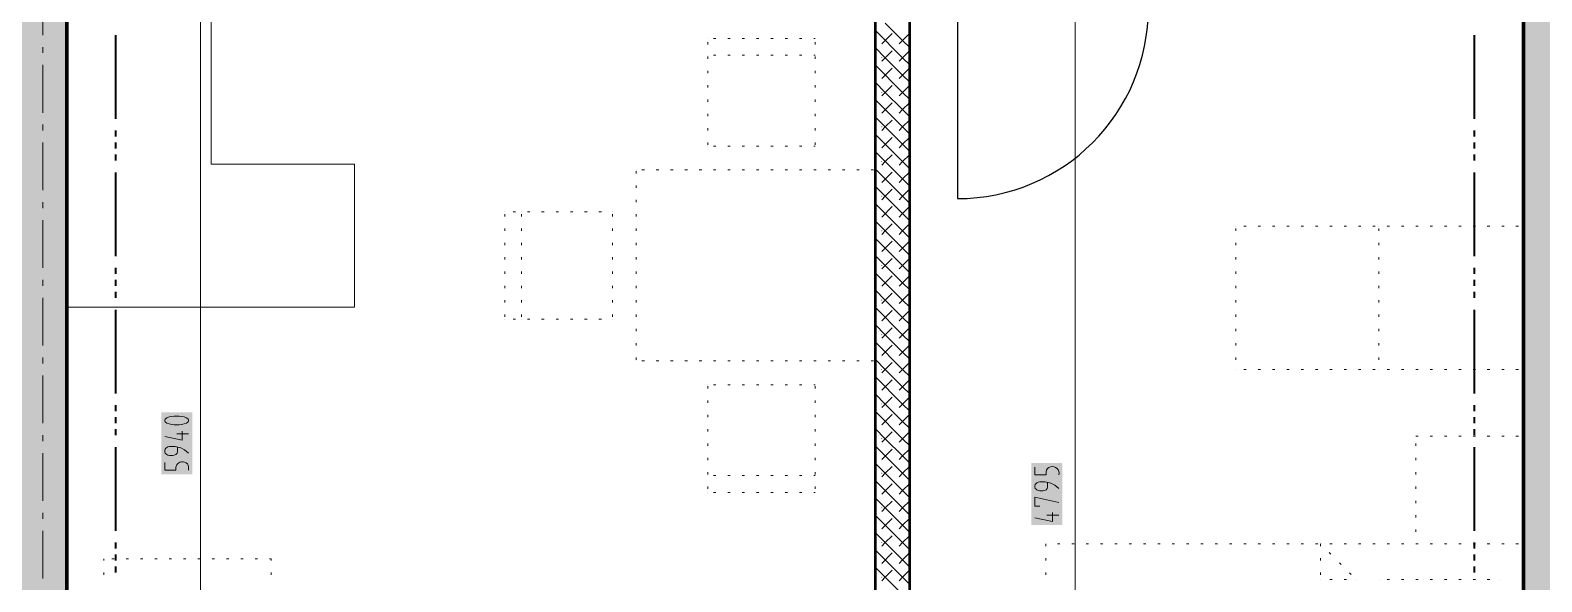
# Model space of a CAD drawing. Header units: millimetres. Extents: x 0 to 594, y 0 to 420.
# Drawn here: x 349.9 to 407.9, y 167.3 to 188.5 of the extents above; entities that cross this region are included whole.
import ezdxf

# ---------------------------------------------------------------- set-up
doc = ezdxf.new("R2010")
doc.units = ezdxf.units.MM
doc.header["$LTSCALE"] = 8
for name, color, linetype in [('PDF_Dvere', 7, 'Continuous'), ('PDF_Koty delkove', 7, 'Continuous'), ('PDF_Kuchyne', 7, 'Continuous'), ('PDF_Nabytek', 7, 'Continuous'), ('PDF_Osy hlavni', 7, 'Continuous'), ('PDF_Pozarni useky', 7, 'Continuous'), ('PDF_Pricky zdene', 7, 'Continuous'), ('PDF_Steny obvodove nosne', 7, 'Continuous')]:
    doc.layers.add(name, color=color, linetype=linetype)

msp = doc.modelspace()

# ---------------------------------------------------------------- linework, layer by layer
at = {"layer": 'PDF_Dvere', "lineweight": 25}
msp.add_lwpolyline([(385.509, 189.328), (385.509, 182.001, 0.414213), (392.836, 189.328), (392.825, 189.328)], format="xyb", dxfattribs=at)
at = {"layer": 'PDF_Koty delkove', "lineweight": 18}
for points in [[(356.48, 157.401), (356.48, 199.815), (356.48, 201.143), (356.48, 202.517), (356.48, 211.218), (356.48, 212.637), (356.48, 220.239), (356.48, 222.575)], [(390.026, 145.412), (390.026, 175.631), (390.026, 186.822), (390.026, 189.328), (390.026, 190.656), (390.026, 217.812), (390.026, 220.285), (390.026, 222.575)], [(355.778, 173.079), (355.778, 172.736), (355.106, 172.883)], [(356.022, 172.981), (355.564, 172.981)], [(356.022, 172.247), (355.869, 172.37), (355.716, 172.443), (355.503, 172.491), (355.288, 172.491), (355.228, 172.479), (355.182, 172.455), (355.152, 172.431), (355.121, 172.394), (355.106, 172.345), (355.106, 172.296), (355.121, 172.247), (355.152, 172.21), (355.182, 172.186), (355.228, 172.161), (355.288, 172.149), (355.411, 172.149), (355.472, 172.161), (355.533, 172.186), (355.579, 172.247), (355.594, 172.296), (355.594, 172.467)], [(355.106, 171.88), (355.106, 171.587), (355.533, 171.587), (355.533, 171.709), (355.564, 171.794), (355.61, 171.843), (355.686, 171.892), (355.746, 171.904), (355.808, 171.904), (355.869, 171.892), (355.93, 171.868), (355.975, 171.831), (356.007, 171.783), (356.022, 171.709), (356.022, 171.587)], [(389.394, 170.893), (389.241, 171.016), (389.088, 171.089), (388.875, 171.137), (388.661, 171.137), (388.6, 171.125), (388.555, 171.101), (388.524, 171.076), (388.493, 171.04), (388.479, 170.991), (388.479, 170.942), (388.493, 170.893), (388.524, 170.856), (388.555, 170.832), (388.6, 170.807), (388.661, 170.795), (388.783, 170.795), (388.844, 170.807), (388.905, 170.832), (388.951, 170.893), (388.967, 170.942), (388.967, 171.113)], [(388.661, 170.208), (388.479, 170.208), (388.479, 170.55), (389.394, 170.355)], [(389.15, 169.963), (389.15, 169.62), (388.479, 169.768)], [(389.394, 169.866), (388.936, 169.866)]]:
    msp.add_lwpolyline(points, dxfattribs=at)
msp.add_lwpolyline([(355.655, 173.666), (355.472, 173.666), (355.381, 173.653), (355.274, 173.629), (355.182, 173.592), (355.121, 173.544), (355.106, 173.519), (355.106, 173.47), (355.121, 173.445), (355.182, 173.397), (355.274, 173.36), (355.381, 173.335), (355.472, 173.323), (355.655, 173.323), (355.746, 173.335), (355.854, 173.36), (355.945, 173.397), (356.007, 173.445), (356.022, 173.47), (356.022, 173.519), (356.007, 173.544), (355.945, 173.592), (355.854, 173.629), (355.746, 173.653)], close=True, dxfattribs=at)
msp.add_lwpolyline([(388.479, 171.7), (388.479, 171.407), (388.905, 171.407), (388.905, 171.529, -1.034077), (389.394, 171.407)], format="xyb", dxfattribs=at)
at = {"layer": 'PDF_Koty delkove', "color": 7, "lineweight": 18, "true_color": 0xffffff, "transparency": 33554559}
for points in [[(356.159, 171.424), (356.159, 173.803), (354.969, 171.424), (354.969, 173.803)], [(389.532, 169.483), (389.532, 171.862), (388.341, 169.483), (388.341, 171.862)]]:
    msp.add_solid(points, dxfattribs=at)
at = {"layer": 'PDF_Kuchyne', "lineweight": 13}
msp.add_lwpolyline([(351.392, 177.834), (362.383, 177.834), (362.383, 183.329), (356.888, 183.329), (356.888, 194.32), (367.832, 194.32), (367.832, 199.815), (351.392, 199.815), (351.392, 194.32)], dxfattribs=at)
at = {"layer": 'PDF_Nabytek', "lineweight": 13}
for points in [[(375.934, 188.14), (375.934, 188.14)], [(375.934, 188.14), (375.934, 188.14)], [(375.934, 187.907), (375.934, 187.998)], [(376.247, 188.14), (376.156, 188.14)], [(376.797, 188.14), (376.705, 188.14)], [(377.346, 188.14), (377.255, 188.14)], [(377.896, 188.14), (377.804, 188.14)], [(378.445, 188.14), (378.354, 188.14)], [(378.995, 188.14), (378.903, 188.14)], [(379.545, 188.14), (379.453, 188.14)], [(380.055, 188.14), (380.002, 188.14)], [(380.055, 188.14), (380.055, 188.14)], [(380.055, 188.14), (380.055, 188.14)], [(380.055, 187.907), (380.055, 187.998)], [(375.934, 187.499), (375.934, 187.499)], [(375.934, 187.357), (375.934, 187.449)], [(376.247, 187.499), (376.156, 187.499)], [(376.797, 187.499), (376.705, 187.499)], [(377.346, 187.499), (377.255, 187.499)], [(377.896, 187.499), (377.804, 187.499)], [(378.445, 187.499), (378.354, 187.499)], [(378.995, 187.499), (378.903, 187.499)], [(379.545, 187.499), (379.453, 187.499)], [(380.055, 187.499), (380.002, 187.499)], [(380.055, 187.499), (380.055, 187.499)], [(380.055, 187.357), (380.055, 187.449)], [(375.934, 186.807), (375.934, 186.899)], [(380.055, 186.807), (380.055, 186.899)], [(375.934, 186.258), (375.934, 186.35)], [(380.055, 186.258), (380.055, 186.35)], [(375.934, 185.708), (375.934, 185.8)], [(380.055, 185.708), (380.055, 185.8)], [(375.934, 185.159), (375.934, 185.25)], [(380.055, 185.159), (380.055, 185.25)], [(375.934, 184.609), (375.934, 184.701)], [(380.055, 184.609), (380.055, 184.701)], [(375.934, 184.06), (375.934, 184.151)], [(375.934, 184.019), (375.934, 184.019)], [(375.934, 184.019), (375.934, 184.019)], [(376.247, 184.019), (376.156, 184.019)], [(376.797, 184.019), (376.705, 184.019)], [(377.346, 184.019), (377.255, 184.019)], [(377.896, 184.019), (377.804, 184.019)], [(378.445, 184.019), (378.354, 184.019)], [(378.995, 184.019), (378.903, 184.019)], [(379.545, 184.019), (379.453, 184.019)], [(380.055, 184.019), (380.002, 184.019)], [(380.055, 184.06), (380.055, 184.151)], [(380.055, 184.019), (380.055, 184.019)], [(380.055, 184.019), (380.055, 184.019)], [(373.19, 183.103), (373.19, 183.103)], [(373.19, 183.103), (373.19, 183.103)], [(373.19, 182.961), (373.19, 183.052)], [(373.5, 183.103), (373.408, 183.103)], [(374.049, 183.103), (373.958, 183.103)], [(374.599, 183.103), (374.507, 183.103)], [(375.148, 183.103), (375.057, 183.103)], [(375.698, 183.103), (375.606, 183.103)], [(376.247, 183.103), (376.156, 183.103)], [(376.797, 183.103), (376.705, 183.103)], [(377.346, 183.103), (377.255, 183.103)], [(377.896, 183.103), (377.804, 183.103)], [(378.445, 183.103), (378.354, 183.103)], [(378.995, 183.103), (378.903, 183.103)], [(379.545, 183.103), (379.453, 183.103)], [(380.094, 183.103), (380.002, 183.103)], [(380.644, 183.103), (380.552, 183.103)], [(381.193, 183.103), (381.102, 183.103)], [(381.743, 183.103), (381.651, 183.103)], [(382.292, 183.103), (382.201, 183.103)], [(382.349, 183.103), (382.349, 183.103)], [(382.349, 183.103), (382.349, 183.103)], [(382.349, 182.961), (382.349, 183.052)], [(373.19, 182.411), (373.19, 182.503)], [(382.349, 182.411), (382.349, 182.503)], [(368.153, 181.5), (368.153, 181.5)], [(368.153, 181.5), (368.153, 181.5)], [(368.554, 181.5), (368.462, 181.5)], [(368.794, 181.5), (368.794, 181.5)], [(369.104, 181.5), (369.012, 181.5)], [(369.653, 181.5), (369.561, 181.5)], [(370.203, 181.5), (370.111, 181.5)], [(370.752, 181.5), (370.661, 181.5)], [(371.302, 181.5), (371.21, 181.5)], [(371.851, 181.5), (371.76, 181.5)], [(372.274, 181.5), (372.274, 181.5)], [(372.274, 181.5), (372.274, 181.5)], [(373.19, 181.862), (373.19, 181.953)], [(382.349, 181.862), (382.349, 181.953)], [(368.153, 181.312), (368.153, 181.404)], [(368.794, 181.312), (368.794, 181.404)], [(372.274, 181.312), (372.274, 181.404)], [(373.19, 181.312), (373.19, 181.404)], [(382.349, 181.312), (382.349, 181.404)], [(396.179, 180.948), (396.179, 180.948)], [(396.179, 180.948), (396.179, 180.948)], [(396.179, 180.948), (396.179, 180.948)], [(396.58, 180.948), (396.488, 180.948)], [(397.129, 180.948), (397.038, 180.948)], [(397.679, 180.948), (397.587, 180.948)], [(398.228, 180.948), (398.137, 180.948)], [(398.778, 180.948), (398.686, 180.948)], [(399.328, 180.948), (399.236, 180.948)], [(399.877, 180.948), (399.785, 180.948)], [(400.427, 180.948), (400.335, 180.948)], [(400.976, 180.948), (400.884, 180.948)], [(401.526, 180.948), (401.434, 180.948)], [(401.674, 180.948), (401.674, 180.948)], [(402.075, 180.948), (401.984, 180.948)], [(402.625, 180.948), (402.533, 180.948)], [(403.174, 180.948), (403.083, 180.948)], [(403.724, 180.948), (403.632, 180.948)], [(404.273, 180.948), (404.182, 180.948)], [(404.823, 180.948), (404.731, 180.948)], [(405.372, 180.948), (405.281, 180.948)], [(405.922, 180.948), (405.83, 180.948)], [(406.471, 180.948), (406.38, 180.948)], [(407.021, 180.948), (406.929, 180.948)], [(407.169, 180.948), (407.169, 180.948)], [(368.153, 180.763), (368.153, 180.854)], [(368.153, 180.213), (368.153, 180.305)], [(368.794, 180.763), (368.794, 180.854)], [(368.794, 180.213), (368.794, 180.305)], [(372.274, 180.763), (372.274, 180.854)], [(372.274, 180.213), (372.274, 180.305)], [(373.19, 180.763), (373.19, 180.854)], [(373.19, 180.213), (373.19, 180.305)], [(382.349, 180.763), (382.349, 180.854)], [(382.349, 180.213), (382.349, 180.305)], [(401.674, 180.763), (401.674, 180.854)], [(401.674, 180.213), (401.674, 180.305)], [(368.153, 179.664), (368.153, 179.755)], [(368.794, 179.664), (368.794, 179.755)], [(372.274, 179.664), (372.274, 179.755)], [(373.19, 179.664), (373.19, 179.755)], [(382.349, 179.664), (382.349, 179.755)], [(401.674, 179.664), (401.674, 179.755)], [(368.153, 179.114), (368.153, 179.206)], [(368.794, 179.114), (368.794, 179.206)], [(372.274, 179.114), (372.274, 179.206)], [(373.19, 179.114), (373.19, 179.206)], [(382.349, 179.114), (382.349, 179.206)], [(401.674, 179.114), (401.674, 179.206)], [(368.153, 178.565), (368.153, 178.656)], [(368.794, 178.565), (368.794, 178.656)], [(372.274, 178.565), (372.274, 178.656)], [(373.19, 178.565), (373.19, 178.656)], [(382.349, 178.565), (382.349, 178.656)], [(401.674, 178.565), (401.674, 178.656)], [(368.153, 178.015), (368.153, 178.107)], [(368.794, 178.015), (368.794, 178.107)], [(372.274, 178.015), (372.274, 178.107)], [(373.19, 178.015), (373.19, 178.107)], [(382.349, 178.015), (382.349, 178.107)], [(401.674, 178.015), (401.674, 178.107)], [(368.153, 177.466), (368.153, 177.557)], [(368.794, 177.466), (368.794, 177.557)], [(372.274, 177.466), (372.274, 177.557)], [(373.19, 177.466), (373.19, 177.557)], [(382.349, 177.466), (382.349, 177.557)], [(401.674, 177.466), (401.674, 177.557)], [(368.153, 177.379), (368.153, 177.379)], [(368.153, 177.379), (368.153, 177.379)], [(368.554, 177.379), (368.462, 177.379)], [(368.794, 177.379), (368.794, 177.379)], [(369.104, 177.379), (369.012, 177.379)], [(369.653, 177.379), (369.561, 177.379)], [(370.203, 177.379), (370.111, 177.379)], [(370.752, 177.379), (370.661, 177.379)], [(371.302, 177.379), (371.21, 177.379)], [(371.851, 177.379), (371.76, 177.379)], [(372.274, 177.379), (372.274, 177.379)], [(372.274, 177.379), (372.274, 177.379)], [(373.19, 176.916), (373.19, 177.008)], [(382.349, 176.916), (382.349, 177.008)], [(401.674, 176.916), (401.674, 177.008)], [(373.19, 176.366), (373.19, 176.458)], [(382.349, 176.366), (382.349, 176.458)], [(401.674, 176.366), (401.674, 176.458)], [(373.19, 175.817), (373.19, 175.909)], [(373.19, 175.776), (373.19, 175.776)], [(373.19, 175.776), (373.19, 175.776)], [(373.5, 175.776), (373.408, 175.776)], [(374.049, 175.776), (373.958, 175.776)], [(374.599, 175.776), (374.507, 175.776)], [(375.148, 175.776), (375.057, 175.776)], [(375.698, 175.776), (375.606, 175.776)], [(376.247, 175.776), (376.156, 175.776)], [(376.797, 175.776), (376.705, 175.776)], [(377.346, 175.776), (377.255, 175.776)], [(377.896, 175.776), (377.804, 175.776)], [(378.445, 175.776), (378.354, 175.776)], [(378.995, 175.776), (378.903, 175.776)], [(379.545, 175.776), (379.453, 175.776)], [(380.094, 175.776), (380.002, 175.776)], [(380.644, 175.776), (380.552, 175.776)], [(381.193, 175.776), (381.102, 175.776)], [(381.743, 175.776), (381.651, 175.776)], [(382.292, 175.776), (382.201, 175.776)], [(382.349, 175.817), (382.349, 175.909)], [(382.349, 175.776), (382.349, 175.776)], [(382.349, 175.776), (382.349, 175.776)], [(401.674, 175.817), (401.674, 175.909)], [(396.179, 175.453), (396.179, 175.453)], [(396.179, 175.453), (396.179, 175.453)], [(396.179, 175.453), (396.179, 175.453)], [(396.58, 175.453), (396.488, 175.453)], [(397.129, 175.453), (397.038, 175.453)], [(397.679, 175.453), (397.587, 175.453)], [(398.228, 175.453), (398.137, 175.453)], [(398.778, 175.453), (398.686, 175.453)], [(399.328, 175.453), (399.236, 175.453)], [(399.877, 175.453), (399.785, 175.453)], [(400.427, 175.453), (400.335, 175.453)], [(400.976, 175.453), (400.884, 175.453)], [(401.526, 175.453), (401.434, 175.453)], [(401.674, 175.453), (401.674, 175.453)], [(402.075, 175.453), (401.984, 175.453)], [(402.625, 175.453), (402.533, 175.453)], [(403.174, 175.453), (403.083, 175.453)], [(403.724, 175.453), (403.632, 175.453)], [(404.273, 175.453), (404.182, 175.453)], [(404.823, 175.453), (404.731, 175.453)], [(405.372, 175.453), (405.281, 175.453)], [(405.922, 175.453), (405.83, 175.453)], [(406.471, 175.453), (406.38, 175.453)], [(407.021, 175.453), (406.929, 175.453)], [(407.169, 175.453), (407.169, 175.453)], [(375.934, 174.86), (375.934, 174.86)], [(375.934, 174.86), (375.934, 174.86)], [(375.934, 174.718), (375.934, 174.809)], [(376.247, 174.86), (376.156, 174.86)], [(376.797, 174.86), (376.705, 174.86)], [(377.346, 174.86), (377.255, 174.86)], [(377.896, 174.86), (377.804, 174.86)], [(378.445, 174.86), (378.354, 174.86)], [(378.995, 174.86), (378.903, 174.86)], [(379.545, 174.86), (379.453, 174.86)], [(380.055, 174.86), (380.002, 174.86)], [(380.055, 174.86), (380.055, 174.86)], [(380.055, 174.86), (380.055, 174.86)], [(380.055, 174.718), (380.055, 174.809)], [(375.934, 174.168), (375.934, 174.26)], [(380.055, 174.168), (380.055, 174.26)], [(375.934, 173.619), (375.934, 173.71)], [(380.055, 173.619), (380.055, 173.71)], [(375.934, 173.069), (375.934, 173.161)], [(380.055, 173.069), (380.055, 173.161)], [(403.094, 172.888), (403.094, 172.888)], [(403.174, 172.888), (403.094, 172.888)], [(403.094, 172.888), (403.094, 172.888)], [(403.724, 172.888), (403.632, 172.888)], [(404.273, 172.888), (404.182, 172.888)], [(404.823, 172.888), (404.731, 172.888)], [(405.372, 172.888), (405.281, 172.888)], [(405.922, 172.888), (405.83, 172.888)], [(406.471, 172.888), (406.38, 172.888)], [(407.021, 172.888), (406.929, 172.888)], [(407.215, 172.888), (407.215, 172.888)], [(407.215, 172.888), (407.215, 172.888)], [(375.934, 172.52), (375.934, 172.611)], [(380.055, 172.52), (380.055, 172.611)], [(403.094, 172.52), (403.094, 172.611)], [(407.215, 172.52), (407.215, 172.611)], [(375.934, 171.97), (375.934, 172.062)], [(380.055, 171.97), (380.055, 172.062)], [(403.094, 171.97), (403.094, 172.062)], [(407.215, 171.97), (407.215, 172.062)], [(375.934, 171.421), (375.934, 171.512)], [(375.934, 171.38), (375.934, 171.38)], [(376.247, 171.38), (376.156, 171.38)], [(376.797, 171.38), (376.705, 171.38)], [(377.346, 171.38), (377.255, 171.38)], [(377.896, 171.38), (377.804, 171.38)], [(378.445, 171.38), (378.354, 171.38)], [(378.995, 171.38), (378.903, 171.38)], [(379.545, 171.38), (379.453, 171.38)], [(380.055, 171.38), (380.002, 171.38)], [(380.055, 171.421), (380.055, 171.512)], [(380.055, 171.38), (380.055, 171.38)], [(403.094, 171.421), (403.094, 171.512)], [(407.215, 171.421), (407.215, 171.512)], [(375.934, 170.871), (375.934, 170.963)], [(375.934, 170.738), (375.934, 170.738)], [(375.934, 170.738), (375.934, 170.738)], [(376.247, 170.738), (376.156, 170.738)], [(376.797, 170.738), (376.705, 170.738)], [(377.346, 170.738), (377.255, 170.738)], [(377.896, 170.738), (377.804, 170.738)], [(378.445, 170.738), (378.354, 170.738)], [(378.995, 170.738), (378.903, 170.738)], [(379.545, 170.738), (379.453, 170.738)], [(380.055, 170.738), (380.002, 170.738)], [(380.055, 170.871), (380.055, 170.963)], [(380.055, 170.738), (380.055, 170.738)], [(380.055, 170.738), (380.055, 170.738)], [(403.094, 170.871), (403.094, 170.963)], [(407.215, 170.871), (407.215, 170.963)], [(403.094, 170.322), (403.094, 170.413)], [(403.094, 169.772), (403.094, 169.864)], [(407.215, 170.322), (407.215, 170.413)], [(407.215, 169.772), (407.215, 169.864)], [(403.094, 169.223), (403.094, 169.314)], [(407.215, 169.223), (407.215, 169.314)], [(388.897, 168.767), (388.897, 168.767)], [(388.897, 168.767), (388.897, 168.767)], [(388.897, 168.673), (388.897, 168.765)], [(389.436, 168.767), (389.344, 168.767)], [(389.986, 168.767), (389.894, 168.767)], [(390.535, 168.767), (390.443, 168.767)], [(391.085, 168.767), (390.993, 168.767)], [(391.634, 168.767), (391.543, 168.767)], [(392.184, 168.767), (392.092, 168.767)], [(392.733, 168.767), (392.642, 168.767)], [(393.283, 168.767), (393.191, 168.767)], [(393.832, 168.767), (393.741, 168.767)], [(394.382, 168.767), (394.29, 168.767)], [(394.931, 168.767), (394.84, 168.767)], [(395.481, 168.767), (395.389, 168.767)], [(396.03, 168.767), (395.939, 168.767)], [(396.58, 168.767), (396.488, 168.767)], [(397.129, 168.767), (397.038, 168.767)], [(397.679, 168.767), (397.587, 168.767)], [(398.228, 168.767), (398.137, 168.767)], [(398.778, 168.767), (398.686, 168.767)], [(399.328, 168.767), (399.236, 168.767)], [(399.43, 168.767), (399.43, 168.767)], [(399.444, 168.753), (399.43, 168.767)], [(399.43, 168.767), (399.43, 168.767)], [(399.43, 168.673), (399.43, 168.765)], [(399.877, 168.767), (399.785, 168.767)], [(400.427, 168.767), (400.335, 168.767)], [(400.976, 168.767), (400.884, 168.767)], [(401.526, 168.767), (401.434, 168.767)], [(402.075, 168.767), (401.984, 168.767)], [(402.625, 168.767), (402.533, 168.767)], [(403.174, 168.767), (403.083, 168.767)], [(403.094, 168.767), (403.094, 168.767)], [(403.724, 168.767), (403.632, 168.767)], [(404.273, 168.767), (404.182, 168.767)], [(404.823, 168.767), (404.731, 168.767)], [(405.372, 168.767), (405.281, 168.767)], [(405.922, 168.767), (405.83, 168.767)], [(406.471, 168.767), (406.38, 168.767)], [(407.021, 168.767), (406.929, 168.767)], [(407.215, 168.767), (407.215, 168.767)], [(407.215, 168.767), (407.215, 168.767)], [(407.215, 168.767), (407.215, 168.767)], [(407.215, 168.673), (407.215, 168.765)], [(352.774, 168.124), (352.774, 168.185)], [(352.774, 168.185), (352.774, 168.185)], [(352.774, 168.185), (352.774, 168.185)], [(353.167, 168.185), (353.076, 168.185)], [(353.717, 168.185), (353.625, 168.185)], [(354.266, 168.185), (354.175, 168.185)], [(354.816, 168.185), (354.724, 168.185)], [(355.365, 168.185), (355.274, 168.185)], [(355.915, 168.185), (355.823, 168.185)], [(356.464, 168.185), (356.373, 168.185)], [(357.014, 168.185), (356.922, 168.185)], [(357.563, 168.185), (357.472, 168.185)], [(358.113, 168.185), (358.021, 168.185)], [(358.663, 168.185), (358.571, 168.185)], [(359.185, 168.124), (359.185, 168.185), (359.12, 168.185)], [(359.185, 168.185), (359.185, 168.185)], [(359.185, 168.185), (359.185, 168.185)], [(388.897, 168.124), (388.897, 168.215)], [(399.43, 168.124), (399.43, 168.215)], [(399.833, 168.364), (399.768, 168.429)], [(407.215, 168.124), (407.215, 168.215)], [(352.774, 167.574), (352.774, 167.666)], [(359.185, 167.574), (359.185, 167.666)], [(388.897, 167.574), (388.897, 167.666)], [(399.43, 167.574), (399.43, 167.666)], [(400.221, 167.976), (400.156, 168.04)], [(400.61, 167.587), (400.545, 167.652)], [(407.215, 167.574), (407.215, 167.666)], [(399.43, 167.393), (399.43, 167.393)], [(399.43, 167.393), (399.43, 167.393)], [(399.877, 167.393), (399.785, 167.393)], [(400.427, 167.393), (400.335, 167.393)], [(400.804, 167.393), (400.804, 167.393)], [(400.804, 167.393), (400.804, 167.393)], [(400.804, 167.393), (400.804, 167.393)], [(401.72, 167.393), (401.72, 167.393)], [(401.72, 167.393), (401.72, 167.393)], [(402.075, 167.393), (401.984, 167.393)], [(402.625, 167.393), (402.533, 167.393)], [(403.174, 167.393), (403.083, 167.393)], [(403.724, 167.393), (403.632, 167.393)], [(404.273, 167.393), (404.182, 167.393)], [(404.823, 167.393), (404.731, 167.393)], [(405.372, 167.393), (405.281, 167.393)], [(405.922, 167.393), (405.83, 167.393)], [(406.299, 167.393), (406.299, 167.393)], [(406.299, 167.393), (406.299, 167.393)]]:
    msp.add_lwpolyline(points, dxfattribs=at)
for points in [[(396.179, 180.854), (396.179, 180.763)], [(396.179, 180.305), (396.179, 180.213)], [(396.179, 179.755), (396.179, 179.664)], [(396.179, 179.206), (396.179, 179.114)], [(396.179, 178.656), (396.179, 178.565)], [(396.179, 178.107), (396.179, 178.015)], [(396.179, 177.557), (396.179, 177.466)], [(396.179, 177.008), (396.179, 176.916)], [(396.179, 176.458), (396.179, 176.366)], [(396.179, 175.909), (396.179, 175.817)]]:
    msp.add_lwpolyline(points, close=True, dxfattribs=at)
at = {"layer": 'PDF_Osy hlavni', "lineweight": 18}
for points in [[(350.431, 188.273), (350.431, 190.105)], [(350.431, 187.586), (350.431, 187.815)], [(350.431, 185.296), (350.431, 187.128)], [(350.431, 184.609), (350.431, 184.838)], [(350.431, 182.32), (350.431, 184.151)], [(350.431, 181.633), (350.431, 181.862)], [(350.431, 179.343), (350.431, 181.175)], [(350.431, 178.656), (350.431, 178.885)], [(350.431, 176.366), (350.431, 178.198)], [(350.431, 175.68), (350.431, 175.909)], [(350.431, 173.39), (350.431, 175.222)], [(350.431, 172.703), (350.431, 172.932)], [(350.431, 170.413), (350.431, 172.245)], [(350.431, 169.726), (350.431, 169.955)], [(350.431, 167.437), (350.431, 169.268)]]:
    msp.add_lwpolyline(points, dxfattribs=at)
at = {"layer": 'PDF_Pozarni useky', "lineweight": 35}
for points in [[(353.224, 185.067), (353.224, 188.273)], [(405.337, 185.067), (405.337, 188.273)], [(353.224, 184.38), (353.224, 184.609)], [(405.337, 184.38), (405.337, 184.609)], [(353.224, 183.922), (353.224, 184.151)], [(405.337, 183.922), (405.337, 184.151)], [(353.224, 183.465), (353.224, 183.693)], [(405.337, 183.465), (405.337, 183.693)], [(353.224, 179.801), (353.224, 183.007)], [(405.337, 179.801), (405.337, 183.007)], [(353.224, 179.114), (353.224, 179.343)], [(405.337, 179.114), (405.337, 179.343)], [(353.224, 178.656), (353.224, 178.885)], [(405.337, 178.656), (405.337, 178.885)], [(353.224, 178.198), (353.224, 178.427)], [(405.337, 178.198), (405.337, 178.427)], [(353.224, 174.535), (353.224, 177.74)], [(405.337, 174.535), (405.337, 177.74)], [(353.224, 173.848), (353.224, 174.077)], [(405.337, 173.848), (405.337, 174.077)], [(353.224, 173.39), (353.224, 173.619)], [(405.337, 173.39), (405.337, 173.619)], [(353.224, 172.932), (353.224, 173.161)], [(405.337, 172.932), (405.337, 173.161)], [(353.224, 169.268), (353.224, 172.474)], [(405.337, 169.268), (405.337, 172.474)], [(353.224, 168.582), (353.224, 168.81)], [(405.337, 168.582), (405.337, 168.81)], [(353.224, 168.124), (353.224, 168.353)], [(405.337, 168.124), (405.337, 168.353)], [(353.224, 167.666), (353.224, 167.895)], [(405.337, 167.666), (405.337, 167.895)]]:
    msp.add_lwpolyline(points, dxfattribs=at)
at = {"layer": 'PDF_Pricky zdene', "lineweight": 50}
msp.add_lwpolyline([(383.677, 145.412), (383.677, 189.328), (382.349, 189.328), (382.349, 145.412), (382.349, 145.275), (383.677, 145.275)], dxfattribs=at)
at = {"layer": 'PDF_Pricky zdene', "lineweight": 9}
for points in [[(383.402, 187.405), (382.349, 188.458)], [(383.402, 188.069), (382.738, 188.733)], [(382.605, 187.936), (383.004, 188.335)], [(383.269, 187.936), (383.402, 188.069), (383.668, 188.335)], [(383.677, 187.794), (383.402, 188.069)], [(383.004, 187.671), (382.738, 187.405), (382.349, 187.794)], [(382.605, 187.272), (382.738, 187.405)], [(383.402, 186.741), (382.738, 187.405)], [(383.677, 187.13), (383.402, 187.405), (383.269, 187.272)], [(383.402, 187.405), (383.668, 187.671)], [(383.402, 186.077), (382.349, 187.13)], [(382.605, 186.608), (383.004, 187.007)], [(383.269, 186.608), (383.402, 186.741), (383.668, 187.007)], [(383.677, 186.466), (383.402, 186.741)], [(383.004, 186.343), (382.738, 186.077), (382.349, 186.466)], [(383.402, 186.077), (383.668, 186.343)], [(383.668, 185.015), (383.402, 184.749), (382.349, 185.802)], [(382.605, 185.944), (382.738, 186.077)], [(382.605, 185.28), (383.004, 185.679)], [(383.402, 185.413), (382.738, 186.077)], [(383.269, 185.944), (383.402, 186.077)], [(383.677, 185.802), (383.402, 186.077)], [(383.677, 185.138), (383.402, 185.413), (383.668, 185.679)], [(383.004, 185.015), (382.738, 184.749), (382.349, 185.138)], [(383.269, 185.28), (383.402, 185.413)], [(383.677, 183.146), (383.402, 183.421), (382.349, 184.474)], [(382.605, 184.616), (382.738, 184.749)], [(382.605, 183.952), (383.004, 184.35)], [(383.402, 184.085), (382.738, 184.749)], [(383.269, 184.616), (383.402, 184.749)], [(383.677, 184.474), (383.402, 184.749)], [(383.402, 184.085), (383.668, 184.35)], [(383.269, 182.624), (383.402, 182.757), (382.738, 183.421), (382.349, 183.81)], [(383.677, 183.81), (383.402, 184.085), (383.269, 183.952)], [(382.605, 183.288), (382.738, 183.421)], [(382.738, 183.421), (383.004, 183.686)], [(383.269, 183.288), (383.402, 183.421)], [(383.402, 183.421), (383.668, 183.686)], [(383.677, 181.818), (383.402, 182.093), (382.349, 183.146)], [(382.605, 182.624), (383.004, 183.022)], [(383.402, 182.757), (383.668, 183.022)], [(383.677, 182.482), (383.402, 182.757)], [(383.269, 181.296), (383.402, 181.429), (382.738, 182.093), (382.349, 182.482)], [(382.605, 181.96), (382.738, 182.093)], [(382.738, 182.093), (383.004, 182.358)], [(383.269, 181.96), (383.402, 182.093)], [(383.402, 182.093), (383.668, 182.358)], [(383.677, 180.49), (383.402, 180.765), (382.349, 181.818)], [(382.605, 181.296), (383.004, 181.694)], [(383.402, 181.429), (383.668, 181.694)], [(383.269, 179.968), (383.402, 180.101), (382.738, 180.765), (382.349, 181.154)], [(382.738, 180.765), (383.004, 181.03)], [(383.677, 181.154), (383.402, 181.429)], [(383.402, 180.765), (383.668, 181.03)], [(383.677, 179.162), (383.402, 179.437), (382.349, 180.49)], [(382.605, 180.632), (382.738, 180.765)], [(382.605, 179.968), (383.004, 180.366)], [(383.269, 180.632), (383.402, 180.765)], [(383.402, 180.101), (383.668, 180.366)], [(383.668, 179.038), (383.402, 178.773), (382.738, 179.437), (382.349, 179.826)], [(383.677, 179.826), (383.402, 180.101)], [(383.677, 177.834), (383.402, 178.109), (382.349, 179.162)], [(382.605, 179.304), (382.738, 179.437)], [(382.738, 179.437), (383.004, 179.702)], [(383.269, 179.304), (383.402, 179.437)], [(383.402, 179.437), (383.668, 179.702)], [(382.605, 178.64), (383.004, 179.038)], [(383.677, 178.498), (383.402, 178.773), (383.269, 178.64)], [(383.668, 177.71), (383.402, 177.445), (382.738, 178.109), (382.349, 178.498)], [(382.605, 177.976), (382.738, 178.109)], [(382.738, 178.109), (383.004, 178.374)], [(383.269, 177.976), (383.402, 178.109)], [(383.402, 178.109), (383.668, 178.374)], [(383.677, 176.506), (383.402, 176.781), (382.349, 177.834)], [(382.605, 177.312), (383.004, 177.71)], [(383.269, 177.312), (383.402, 177.445)], [(383.677, 177.17), (383.402, 177.445)], [(383.668, 176.382), (383.402, 176.117), (382.738, 176.781), (382.349, 177.17)], [(382.738, 176.781), (383.004, 177.046)], [(383.402, 176.781), (383.668, 177.046)], [(383.677, 175.178), (383.402, 175.453), (382.349, 176.506)], [(382.605, 176.648), (382.738, 176.781)], [(382.605, 175.984), (383.004, 176.382)], [(383.269, 176.648), (383.402, 176.781)], [(383.668, 175.054), (383.402, 174.789), (382.738, 175.453), (382.349, 175.842)], [(382.738, 175.453), (383.004, 175.718)], [(383.677, 175.842), (383.402, 176.117), (383.269, 175.984)], [(383.402, 175.453), (383.668, 175.718)], [(383.677, 173.85), (383.402, 174.125), (382.349, 175.178)], [(382.605, 175.32), (382.738, 175.453)], [(383.269, 175.32), (383.402, 175.453)], [(383.677, 173.186), (383.402, 173.461), (382.738, 174.125), (382.349, 174.514)], [(382.605, 174.656), (383.004, 175.054)], [(383.677, 174.514), (383.402, 174.789), (383.269, 174.656)], [(382.605, 173.992), (382.738, 174.125)], [(382.738, 174.125), (383.004, 174.39)], [(383.269, 173.992), (383.402, 174.125)], [(383.402, 174.125), (383.668, 174.39)], [(383.677, 172.522), (383.402, 172.797), (382.349, 173.85)], [(382.605, 173.328), (383.004, 173.726)], [(383.269, 173.328), (383.402, 173.461)], [(383.402, 173.461), (383.668, 173.726)], [(383.677, 171.858), (383.402, 172.133), (382.738, 172.797), (382.349, 173.186)], [(382.605, 172.664), (382.738, 172.797)], [(382.738, 172.797), (383.004, 173.062)], [(383.269, 172.664), (383.402, 172.797)], [(383.402, 172.797), (383.668, 173.062)], [(383.677, 171.194), (383.402, 171.469), (382.349, 172.522)], [(382.605, 172), (383.004, 172.398)], [(383.402, 172.133), (383.668, 172.398)], [(383.402, 170.805), (382.738, 171.469), (382.349, 171.858)], [(382.738, 171.469), (383.004, 171.734)], [(383.269, 172), (383.402, 172.133)], [(383.402, 171.469), (383.668, 171.734)], [(383.677, 169.866), (383.402, 170.141), (382.349, 171.194)], [(382.605, 171.336), (382.738, 171.469)], [(382.605, 170.672), (383.004, 171.07)], [(383.269, 171.336), (383.402, 171.469)], [(383.402, 170.805), (383.668, 171.07)], [(383.402, 169.477), (382.738, 170.141), (382.349, 170.53)], [(383.677, 170.53), (383.402, 170.805), (383.269, 170.672)], [(383.677, 168.538), (383.402, 168.813), (382.349, 169.866)], [(382.605, 170.008), (382.738, 170.141)], [(382.738, 170.141), (383.004, 170.406)], [(383.269, 170.008), (383.402, 170.141)], [(383.402, 170.141), (383.668, 170.406)], [(382.605, 169.344), (383.004, 169.742)], [(383.677, 169.202), (383.402, 169.477), (383.269, 169.344)], [(383.402, 169.477), (383.668, 169.742)], [(383.402, 168.149), (382.738, 168.813), (382.349, 169.202)], [(382.605, 168.68), (382.738, 168.813)], [(382.738, 168.813), (383.004, 169.078)], [(383.269, 168.68), (383.402, 168.813)], [(383.402, 168.813), (383.668, 169.078)], [(383.677, 167.21), (383.402, 167.485), (382.349, 168.538)], [(382.605, 168.016), (383.004, 168.414)], [(383.269, 168.016), (383.402, 168.149)], [(383.677, 167.874), (383.402, 168.149), (383.668, 168.414)], [(383.402, 166.821), (382.738, 167.485), (382.349, 167.874)], [(382.605, 167.352), (382.738, 167.485), (383.004, 167.75)], [(383.269, 167.352), (383.402, 167.485), (383.668, 167.75)]]:
    msp.add_lwpolyline(points, dxfattribs=at)
at = {"layer": 'PDF_Pricky zdene', "lineweight": 9, "transparency": 33554559}
for points in [[(382.605, 187.387), (382.585, 187.408), (382.626, 187.408), (382.605, 187.428)], [(383.402, 187.384), (383.382, 187.405), (383.423, 187.405), (383.402, 187.426)], [(382.605, 186.059), (382.585, 186.08), (382.626, 186.08), (382.605, 186.1)], [(383.402, 186.056), (383.382, 186.077), (383.423, 186.077), (383.402, 186.098)], [(382.605, 184.731), (382.585, 184.752), (382.626, 184.752), (382.605, 184.772)], [(383.402, 184.728), (383.382, 184.749), (383.423, 184.749), (383.402, 184.77)], [(382.605, 183.403), (382.585, 183.424), (382.626, 183.424), (382.605, 183.444)], [(383.402, 183.4), (383.382, 183.421), (383.423, 183.421), (383.402, 183.441)], [(382.605, 182.075), (382.585, 182.096), (382.626, 182.096), (382.605, 182.116)], [(383.402, 182.072), (383.382, 182.093), (383.423, 182.093), (383.402, 182.113)], [(382.605, 180.747), (382.585, 180.767), (382.626, 180.767), (382.605, 180.788)], [(383.402, 180.744), (383.382, 180.765), (383.423, 180.765), (383.402, 180.785)], [(382.605, 179.419), (382.585, 179.439), (382.626, 179.439), (382.605, 179.46)], [(383.402, 179.416), (383.382, 179.437), (383.423, 179.437), (383.402, 179.457)], [(382.605, 178.091), (382.585, 178.111), (382.626, 178.111), (382.605, 178.132)], [(383.402, 178.088), (383.382, 178.109), (383.423, 178.109), (383.402, 178.129)], [(382.605, 176.763), (382.585, 176.783), (382.626, 176.783), (382.605, 176.804)], [(383.402, 176.76), (383.382, 176.781), (383.423, 176.781), (383.402, 176.801)], [(382.605, 175.435), (382.585, 175.455), (382.626, 175.455), (382.605, 175.476)], [(383.402, 175.432), (383.382, 175.453), (383.423, 175.453), (383.402, 175.473)], [(382.605, 174.107), (382.585, 174.127), (382.626, 174.127), (382.605, 174.148)], [(383.402, 174.104), (383.382, 174.125), (383.423, 174.125), (383.402, 174.145)], [(382.605, 172.779), (382.585, 172.799), (382.626, 172.799), (382.605, 172.82)], [(383.402, 172.776), (383.382, 172.797), (383.423, 172.797), (383.402, 172.817)], [(382.605, 171.451), (382.585, 171.471), (382.626, 171.471), (382.605, 171.492)], [(383.402, 171.448), (383.382, 171.469), (383.423, 171.469), (383.402, 171.489)], [(382.605, 170.123), (382.585, 170.143), (382.626, 170.143), (382.605, 170.164)], [(383.402, 170.12), (383.382, 170.141), (383.423, 170.141), (383.402, 170.161)], [(382.605, 168.795), (382.585, 168.815), (382.626, 168.815), (382.605, 168.836)], [(383.402, 168.792), (383.382, 168.813), (383.423, 168.813), (383.402, 168.833)], [(382.605, 167.467), (382.585, 167.487), (382.626, 167.487), (382.605, 167.508)], [(383.402, 167.464), (383.382, 167.485), (383.423, 167.485), (383.402, 167.505)]]:
    msp.add_solid(points, dxfattribs=at)
at = {"layer": 'PDF_Steny obvodove nosne', "lineweight": 70}
for points in [[(351.346, 143.26), (351.346, 145.412), (351.346, 211.218), (351.346, 220.239), (351.346, 222.437), (349.515, 222.437), (349.515, 220.239), (349.515, 212.637), (349.515, 211.218), (349.515, 145.412), (349.515, 143.26)], [(409.047, 143.26), (409.047, 145.412), (409.047, 194.686), (409.047, 196.014), (409.047, 217.354), (409.047, 219.827), (409.047, 222.437), (407.215, 222.437), (407.215, 220.102), (407.215, 145.412), (407.215, 143.26)]]:
    msp.add_lwpolyline(points, close=True, dxfattribs=at)
at = {"layer": 'PDF_Steny obvodove nosne', "color": 9, "lineweight": 9, "true_color": 0xc0c0c0, "transparency": 33554559}
for points in [[(351.346, 143.26), (351.346, 222.437), (349.515, 143.26), (349.515, 222.437)], [(409.047, 143.26), (409.047, 222.437), (407.215, 143.26), (407.215, 222.437)]]:
    msp.add_solid(points, dxfattribs=at)

doc.saveas('drawing.dxf')
